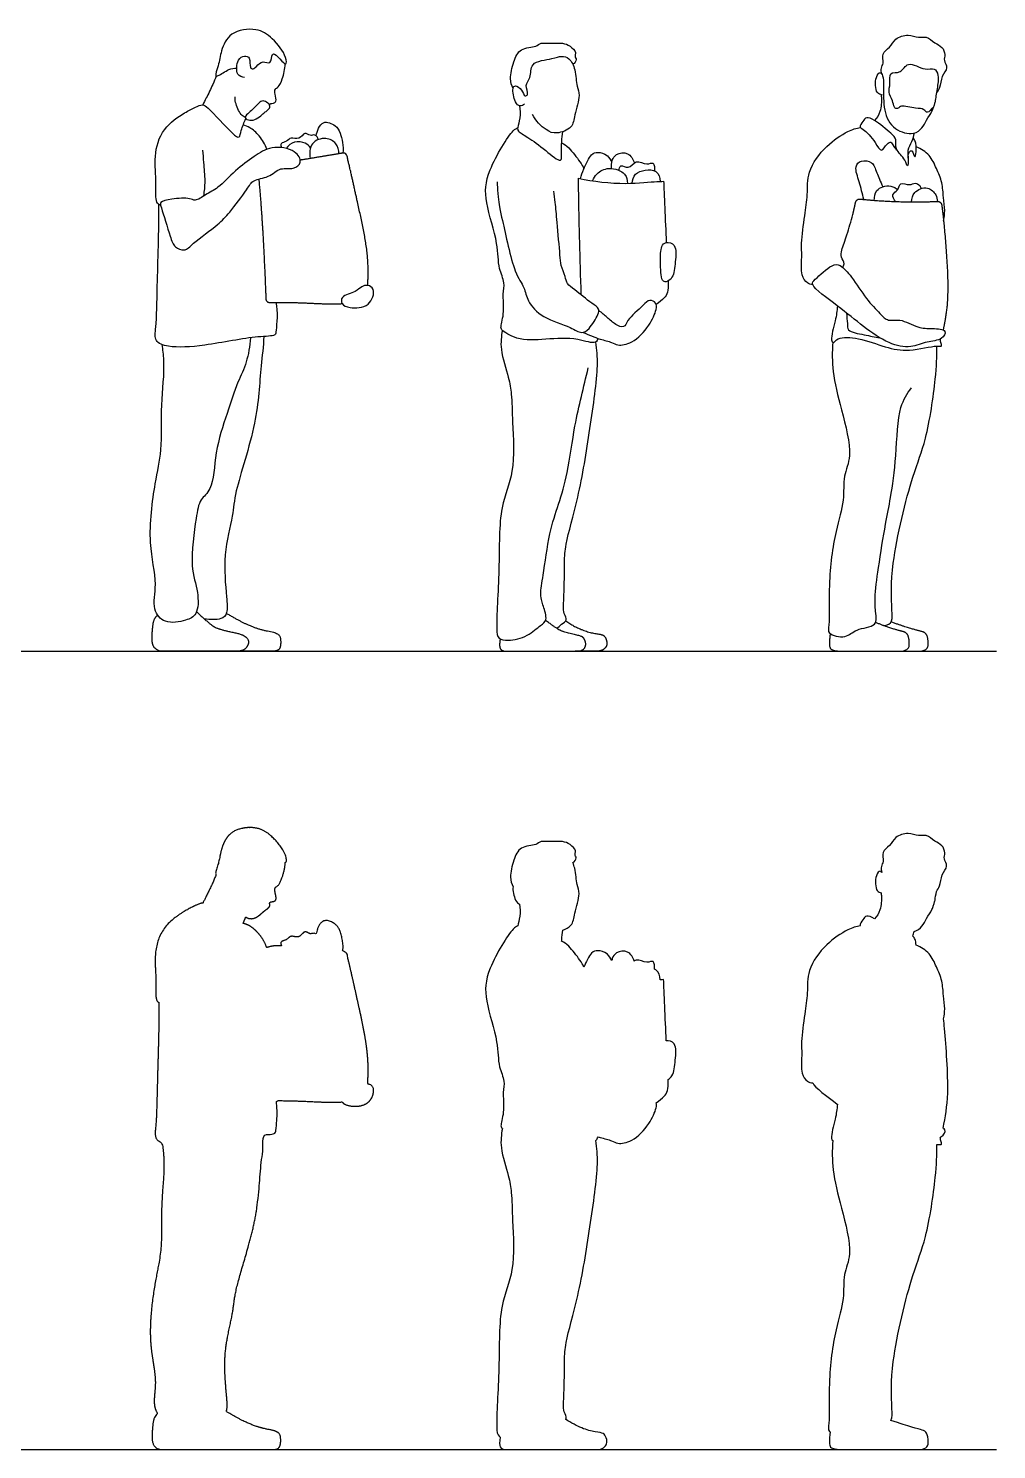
# Model space of a CAD drawing. Header units: millimetres. Extents: x 71.6 to 121.6, y 1.1 to 34.5.
# Drawn here: x 117.463 to 120.234, y 10.948 to 15.017 of the extents above; entities that cross this region are included whole.
import ezdxf

# ---------------------------------------------------------------- set-up
doc = ezdxf.new("R2010")
doc.units = ezdxf.units.MM

msp = doc.modelspace()

# ---------------------------------------------------------------- linework, layer by layer
for p, q in [((114.6457, 13.2337), (120.2337, 13.2337)), ((114.6457, 10.9477), (120.2337, 10.9477))]:
    msp.add_line(p, q)
for points, degree, knots in [([(118.0816, 14.8767), (118.0746, 14.8781), (118.0555, 14.8812), (118.0593, 14.9294), (118.0797, 14.9401), (118.0999, 14.9349), (118.0943, 14.9041), (118.1065, 14.9001), (118.1158, 14.9082), (118.133, 14.9269), (118.1576, 14.9108), (118.1592, 14.9449), (118.1689, 14.9448), (118.187, 14.9245), (118.2019, 14.9095), (118.2018, 14.9403), (118.1618, 14.9914), (118.1167, 15.0203), (118.0383, 15.0099), (118.013, 14.9529), (118.0088, 14.9139), (117.9946, 14.8787), (118.0084, 14.8813), (118.0345, 14.9011), (118.0515, 14.9033), (118.0588, 14.9037)], 3, [0, 0, 0, 0, 0.254499, 0.600712, 0.8492, 1.063293, 1.343929, 1.502139, 1.690521, 1.953576, 2.19056, 2.461209, 2.591506, 2.88599, 3.09079, 3.328381, 3.772074, 4.174822, 4.631157, 5.041664, 5.405284, 5.702141, 5.847113, 6.173011, 6.403274, 6.403274, 6.403274, 6.403274]), ([(118.8498, 14.8447), (118.846, 14.8538), (118.8389, 14.8735), (118.8507, 14.9213), (118.8678, 14.9625), (118.9163, 14.9626), (118.929, 14.9777), (118.9574, 14.9728), (118.9919, 14.9767), (119.0127, 14.9682), (119.0328, 14.9489), (119.0245, 14.9367), (119.0344, 14.9277), (119.0255, 14.9172), (119.0209, 14.9143)], 3, [0, 0, 0, 0, 0.311866, 0.71255, 1.081626, 1.454984, 1.693917, 1.98984, 2.328683, 2.60537, 2.886713, 3.076356, 3.256413, 3.48988, 3.48988, 3.48988, 3.48988]), ([(119.9055, 14.8862), (119.9039, 14.8918), (119.9021, 14.9045), (119.9121, 14.9173), (119.9027, 14.9465), (119.9299, 14.9621), (119.9422, 14.9896), (119.9808, 15.0022), (120.0094, 14.9885), (120.0336, 14.9964), (120.056, 14.9738), (120.0788, 14.966), (120.0882, 14.9419), (120.0809, 14.9252), (120.0972, 14.9033), (120.0744, 14.8806), (120.0732, 14.8471), (120.0651, 14.8367), (120.0615, 14.8316)], 3, [0, 0, 0, 0, 0.23963, 0.461612, 0.751041, 1.049097, 1.359819, 1.705757, 2.021546, 2.29189, 2.600496, 2.881194, 3.152171, 3.387985, 3.654428, 3.957813, 4.284185, 4.531301, 4.531301, 4.531301, 4.531301]), ([(118.8829, 14.7998), (118.8792, 14.7971), (118.8686, 14.7924), (118.8544, 14.8056), (118.8459, 14.8453), (118.8571, 14.856), (118.8762, 14.8421), (118.8823, 14.8206), (118.8962, 14.828), (118.881, 14.8565), (118.904, 14.8744), (118.8953, 14.9234), (118.963, 14.928), (118.9874, 14.9399), (119.0133, 14.9325), (119.0293, 14.8984), (119.0309, 14.8503), (119.0437, 14.8262), (119.0243, 14.7691), (119.0223, 14.7316), (118.9739, 14.7131), (118.9429, 14.7245), (118.9138, 14.753), (118.9057, 14.7706)], 3, [0, 0, 0, 0, 0.21436, 0.451982, 0.811683, 0.99341, 1.256656, 1.509733, 1.667943, 1.96097, 2.249066, 2.601392, 3.034881, 3.341612, 3.611085, 3.955973, 4.351118, 4.646748, 5.081556, 5.42767, 5.805724, 6.133009, 6.571236, 6.571236, 6.571236, 6.571236]), ([(118.1529, 14.7975), (118.1536, 14.7991), (118.1557, 14.8028), (118.1645, 14.8023), (118.1742, 14.8078), (118.1683, 14.8283), (118.1673, 14.8442), (118.1798, 14.8483), (118.1907, 14.8742), (118.1973, 14.9009), (118.198, 14.9153)], 3, [0, 0, 0, 0, 0.126436, 0.282949, 0.444117, 0.6901, 0.897838, 1.073132, 1.354714, 1.715346, 1.715346, 1.715346, 1.715346]), ([(119.9069, 14.8264), (119.9016, 14.8279), (119.8869, 14.8299), (119.8852, 14.8766), (119.9011, 14.8948), (119.9095, 14.8799), (119.9114, 14.8479), (119.9082, 14.782), (119.9367, 14.7245), (119.9961, 14.7107), (120.0217, 14.7311), (120.0327, 14.7542), (120.0481, 14.7775), (120.0534, 14.7909), (120.0486, 14.7892), (120.0355, 14.7704), (120.0258, 14.7886), (120.0029, 14.7867), (119.9617, 14.7974), (119.9566, 14.7912), (119.9473, 14.7854), (119.9393, 14.7919), (119.937, 14.811), (119.9219, 14.8346), (119.9315, 14.8572), (119.9235, 14.8946), (119.9624, 14.8861), (119.978, 14.9277), (120.0281, 14.8937), (120.0571, 14.9066), (120.0692, 14.8811), (120.0637, 14.8448), (120.0584, 14.8129), (120.0568, 14.8024), (120.0518, 14.79)], 3, [0, 0, 0, 0, 0.232938, 0.606677, 0.846769, 1.033233, 1.357193, 1.825039, 2.271822, 2.689346, 2.99705, 3.287634, 3.600172, 3.785647, 3.876309, 4.120059, 4.324523, 4.604486, 4.968951, 5.119472, 5.294022, 5.454108, 5.703207, 5.996594, 6.280922, 6.584832, 6.882429, 7.204284, 7.605474, 7.900143, 8.160695, 8.51655, 8.867667, 8.959763, 8.959763, 8.959763, 8.959763]), ([(118, 14.8806), (117.9969, 14.8725), (117.991, 14.8571), (117.9717, 14.8175), (117.9651, 14.8047), (117.9617, 14.7981)], 3, [0, 0, 0, 0, 0.2790741, 0.6377499, 0.8960905, 0.8960905, 0.8960905, 0.8960905]), ([(118.0834, 14.7619), (118.079, 14.7643), (118.0692, 14.7682), (118.054, 14.8058), (118.0544, 14.8157), (118.0543, 14.821)], 3, [0, 0, 0, 0, 0.2125085, 0.5498111, 0.7673764, 0.7673764, 0.7673764, 0.7673764]), ([(119.9032, 14.8274), (119.9037, 14.824), (119.9051, 14.8171), (119.903, 14.7767), (119.8911, 14.7611), (119.8845, 14.7535)], 3, [0, 0, 0, 0, 0.1847963, 0.5372447, 0.8523058, 0.8523058, 0.8523058, 0.8523058]), ([(117.8409, 14.5104), (117.8369, 14.513), (117.8246, 14.5185), (117.8306, 14.577), (117.8204, 14.6508), (117.8436, 14.7314), (117.908, 14.7755), (117.9386, 14.7904), (117.9622, 14.8013), (117.9794, 14.7886), (118.0424, 14.7189), (118.0679, 14.6995), (118.0711, 14.7281), (118.0805, 14.7477), (118.085, 14.7588)], 3, [0, 0, 0, 0, 0.207126, 0.603333, 1.090027, 1.58208, 2.055558, 2.379691, 2.63403, 2.875836, 3.41991, 3.678611, 3.924026, 4.252732, 4.252732, 4.252732, 4.252732]), ([(118.1053, 14.7859), (118.1158, 14.7957), (118.1288, 14.8132), (118.1444, 14.8069), (118.1572, 14.7952), (118.1498, 14.7835), (118.1403, 14.7783), (118.1315, 14.77), (118.1154, 14.7563), (118.0982, 14.7519), (118.0741, 14.7615), (118.0952, 14.7763), (118.1053, 14.7859)], 3, [0, 0, 0, 0, 0.322312, 0.52335, 0.735431, 0.917461, 1.09692, 1.287604, 1.536762, 1.772996, 1.987613, 2.300797, 2.300797, 2.300797, 2.300797]), ([(118.8684, 14.7956), (118.8701, 14.784), (118.8714, 14.7616), (118.8622, 14.7339), (118.8635, 14.7212), (118.8962, 14.7042), (118.9387, 14.6712), (118.9894, 14.6291), (118.9877, 14.6577), (118.9887, 14.693), (118.9909, 14.7118), (118.9922, 14.7214)], 3, [0, 0, 0, 0, 0.33996, 0.643989, 0.827365, 1.152898, 1.61219, 2.019041, 2.244621, 2.59759, 2.906685, 2.906685, 2.906685, 2.906685]), ([(118.145, 14.671), (118.1401, 14.6847), (118.1258, 14.7098), (118.0976, 14.734), (118.0839, 14.7386), (118.0773, 14.7404)], 3, [0, 0, 0, 0, 0.363052, 0.6913784, 0.9397469, 0.9397469, 0.9397469, 0.9397469]), ([(118.2865, 14.7092), (118.2885, 14.7235), (118.3019, 14.7587), (118.3438, 14.7393), (118.3568, 14.7178), (118.3654, 14.6789), (118.3627, 14.6601)], 3, [0, 0, 0, 0, 0.376192, 0.711171, 1.003884, 1.436992, 1.436992, 1.436992, 1.436992]), ([(119.093, 14.1295), (119.0913, 14.1255), (119.0881, 14.1103), (119.0292, 14.1329), (118.9443, 14.1272), (118.8639, 14.1214), (118.8165, 14.1522), (118.814, 14.1638), (118.8267, 14.2079), (118.8187, 14.2558), (118.8285, 14.2894), (118.8056, 14.3319), (118.8091, 14.4037), (118.7667, 14.5206), (118.7725, 14.6076), (118.8466, 14.727), (118.8593, 14.7306), (118.8641, 14.7337)], 3, [0, 0, 0, 0, 0.208657, 0.622186, 1.171331, 1.694857, 2.095675, 2.274322, 2.652948, 3.060531, 3.387641, 3.765286, 4.253045, 4.882249, 5.441929, 6.095789, 6.332916, 6.332916, 6.332916, 6.332916]), ([(119.7077, 14.2835), (119.7023, 14.2841), (119.6903, 14.287), (119.6725, 14.3116), (119.6775, 14.3636), (119.6737, 14.4018), (119.6845, 14.482), (119.6941, 14.5405), (119.69, 14.6088), (119.7437, 14.682), (119.8019, 14.7211), (119.8327, 14.7318), (119.8439, 14.7336)], 3, [0, 0, 0, 0, 0.232042, 0.530882, 0.935158, 1.300864, 1.808684, 2.25773, 2.717865, 3.256659, 3.740758, 4.046107, 4.046107, 4.046107, 4.046107]), ([(119.9978, 14.7175), (119.9957, 14.7091), (119.9919, 14.6923), (119.9762, 14.6676), (119.9826, 14.6451), (119.9786, 14.6149), (119.9733, 14.6447), (119.9408, 14.6693), (119.9492, 14.7001), (119.9306, 14.7178), (119.887, 14.7543), (119.8616, 14.7653), (119.8512, 14.751), (119.8392, 14.734), (119.8545, 14.7285), (119.8869, 14.6941), (119.9036, 14.6575), (119.9185, 14.6873), (119.9329, 14.6946), (119.9364, 14.6823), (119.946, 14.6703), (119.949, 14.6688)], 3, [0, 0, 0, 0, 0.292607, 0.590702, 0.880253, 1.125629, 1.363245, 1.728992, 2.020093, 2.29885, 2.738674, 3.016692, 3.24299, 3.478251, 3.669681, 4.079086, 4.385271, 4.662947, 4.864319, 5.062735, 5.186345, 5.186345, 5.186345, 5.186345]), ([(118.2924, 14.6986), (118.2909, 14.7038), (118.2841, 14.716), (118.2687, 14.707), (118.253, 14.7236), (118.2387, 14.6951), (118.2133, 14.7083), (118.2031, 14.6917), (118.1824, 14.6898), (118.186, 14.6791), (118.1875, 14.6757)], 3, [0, 0, 0, 0, 0.219334, 0.423565, 0.640613, 0.90096, 1.15667, 1.380271, 1.602536, 1.786269, 1.786269, 1.786269, 1.786269]), ([(118.27, 14.675), (118.2661, 14.6804), (118.2565, 14.6908), (118.2224, 14.696), (118.2066, 14.6813), (118.2008, 14.6733)], 3, [0, 0, 0, 0, 0.2450321, 0.5499822, 0.8486244, 0.8486244, 0.8486244, 0.8486244]), ([(118.3515, 14.6582), (118.3513, 14.6683), (118.3456, 14.6899), (118.3142, 14.7072), (118.2679, 14.6926), (118.2667, 14.6586), (118.2694, 14.6446)], 3, [0, 0, 0, 0, 0.301188, 0.612767, 0.961571, 1.320314, 1.320314, 1.320314, 1.320314]), ([(119.9808, 14.6451), (119.9794, 14.6513), (119.9827, 14.6637), (119.9929, 14.6705), (119.9998, 14.6406), (120.0046, 14.6664), (120.0028, 14.6952), (119.9967, 14.7011), (119.9943, 14.7039)], 3, [0, 0, 0, 0, 0.248304, 0.39935, 0.644184, 0.860065, 1.180322, 1.371481, 1.371481, 1.371481, 1.371481]), ([(117.9397, 14.5254), (117.9482, 14.5257), (117.9706, 14.5428), (118.0073, 14.5595), (118.0543, 14.6115), (118.108, 14.6501), (118.1566, 14.6826), (118.2262, 14.6715), (118.2485, 14.6335), (118.2208, 14.6112), (118.1831, 14.6215), (118.1515, 14.5885), (118.1044, 14.5857), (118.0887, 14.5539), (118.0372, 14.4885), (118.0076, 14.4552), (117.9349, 14.405), (117.9117, 14.3767), (117.8787, 14.3906), (117.8684, 14.4215), (117.8445, 14.501), (117.8366, 14.521), (117.8742, 14.5294), (117.9226, 14.5328), (117.9347, 14.5252), (117.9397, 14.5254)], 3, [0, 0, 0, 0, 0.339895, 0.701731, 1.154384, 1.604704, 2.019191, 2.460358, 2.77855, 3.059471, 3.385646, 3.742915, 4.097913, 4.414986, 4.906101, 5.295285, 5.805049, 6.121354, 6.403557, 6.724721, 7.227853, 7.442628, 7.758453, 8.139912, 8.343676, 8.343676, 8.343676, 8.343676]), ([(117.9648, 14.5375), (117.9669, 14.5515), (117.97, 14.5791), (117.9647, 14.6331), (117.9631, 14.6565), (117.962, 14.6683)], 3, [0, 0, 0, 0, 0.357403, 0.756883, 1.084113, 1.084113, 1.084113, 1.084113]), ([(118.9889, 14.6899), (118.9961, 14.6854), (119.01, 14.677), (119.0419, 14.6353), (119.0491, 14.6222), (119.0528, 14.6154)], 3, [0, 0, 0, 0, 0.2887322, 0.6968332, 0.975092, 0.975092, 0.975092, 0.975092]), ([(119.0426, 14.5868), (119.0453, 14.5963), (119.0516, 14.6134), (119.0716, 14.6588), (119.0923, 14.6636), (119.1158, 14.6595), (119.1291, 14.6408), (119.1325, 14.6339)], 3, [0, 0, 0, 0, 0.312834, 0.703791, 0.957778, 1.239248, 1.388041, 1.388041, 1.388041, 1.388041]), ([(119.1318, 14.6159), (119.1305, 14.6236), (119.1326, 14.64), (119.1438, 14.6589), (119.181, 14.6649), (119.1935, 14.6424), (119.1967, 14.6319)], 3, [0, 0, 0, 0, 0.279402, 0.539343, 0.85997, 1.189156, 1.189156, 1.189156, 1.189156]), ([(120.082, 14.4675), (120.0839, 14.4768), (120.087, 14.4962), (120.0806, 14.5334), (120.0798, 14.576), (120.0614, 14.616), (120.0441, 14.6558), (120.0173, 14.6725), (120.0034, 14.678)], 3, [0, 0, 0, 0, 0.305719, 0.65564, 1.029276, 1.407645, 1.781183, 2.164199, 2.164199, 2.164199, 2.164199]), ([(119.0775, 14.5807), (119.0804, 14.5881), (119.0888, 14.6029), (119.1238, 14.6232), (119.1749, 14.6041), (119.1766, 14.5825), (119.1771, 14.5734)], 3, [0, 0, 0, 0, 0.280631, 0.633045, 1.028578, 1.328391, 1.328391, 1.328391, 1.328391]), ([(119.1534, 14.6103), (119.1539, 14.615), (119.1562, 14.6308), (119.1825, 14.6106), (119.2002, 14.6449), (119.2321, 14.6231), (119.2538, 14.6382), (119.2558, 14.6168), (119.2547, 14.6097)], 3, [0, 0, 0, 0, 0.217012, 0.481725, 0.781825, 1.103807, 1.344814, 1.611142, 1.611142, 1.611142, 1.611142]), ([(119.1909, 14.5738), (119.1915, 14.5829), (119.1972, 14.6033), (119.2273, 14.6128), (119.2629, 14.6135), (119.2704, 14.5893), (119.2713, 14.5791)], 3, [0, 0, 0, 0, 0.300966, 0.614625, 0.936021, 1.255147, 1.255147, 1.255147, 1.255147]), ([(119.8539, 14.5273), (119.8492, 14.544), (119.8431, 14.5759), (119.8249, 14.6201), (119.8453, 14.6417), (119.8812, 14.6355), (119.8878, 14.6089), (119.9016, 14.5785), (119.908, 14.5637)], 3, [0, 0, 0, 0, 0.412592, 0.791288, 1.064829, 1.374418, 1.698967, 1.978771, 1.978771, 1.978771, 1.978771]), ([(118.8041, 14.5777), (118.808, 14.5089), (118.8208, 14.4704), (118.8491, 14.3199), (118.8831, 14.2778), (118.8901, 14.234), (118.9346, 14.1851), (119.0125, 14.165), (119.0455, 14.141), (119.0697, 14.1561), (119.0938, 14.1962), (119.098, 14.2155), (119.0729, 14.2302), (119.0279, 14.2687), (119.0038, 14.2843), (118.9997, 14.3076), (118.9852, 14.3396), (118.9848, 14.3695), (118.9754, 14.4619), (118.9715, 14.5169), (118.9679, 14.5403), (118.9662, 14.5511)], 3, [0, 0, 0, 0, 0.465132, 1.166426, 1.5875, 1.949921, 2.406375, 2.925902, 3.269799, 3.550418, 3.945371, 4.17546, 4.467238, 4.91804, 5.218966, 5.488101, 5.818779, 6.138948, 6.691618, 7.127692, 7.457401, 7.457401, 7.457401, 7.457401]), ([(119.036, 14.5882), (119.037, 14.5273), (119.0389, 14.4272), (119.0424, 14.3062), (119.0441, 14.2546)], 3, [0, 0, 0, 0, 0.776591, 1.354358, 1.354358, 1.354358, 1.354358]), ([(119.036, 14.5882), (119.0809, 14.5788), (119.1655, 14.5688), (119.2599, 14.5792), (119.2742, 14.5791), (119.2806, 14.5793)], 3, [0, 0, 0, 0, 0.673979, 1.215679, 1.467706, 1.467706, 1.467706, 1.467706]), ([(119.8838, 14.5247), (119.8845, 14.5345), (119.8854, 14.5577), (119.9265, 14.572), (119.9469, 14.559), (119.9502, 14.5551)], 3, [0, 0, 0, 0, 0.3096489, 0.7016685, 0.9253585, 0.9253585, 0.9253585, 0.9253585]), ([(119.9448, 14.5213), (119.9403, 14.5265), (119.9311, 14.5431), (119.9536, 14.5522), (119.9554, 14.5796), (119.9855, 14.5651), (119.9995, 14.5775), (120.0152, 14.5679), (120.0165, 14.5612), (120.0169, 14.558)], 3, [0, 0, 0, 0, 0.261147, 0.513165, 0.766486, 1.05158, 1.285203, 1.505912, 1.683179, 1.683179, 1.683179, 1.683179]), ([(119.9905, 14.5204), (119.991, 14.5298), (119.9946, 14.5504), (120.0373, 14.5682), (120.0617, 14.541), (120.0641, 14.5281), (120.0645, 14.5217)], 3, [0, 0, 0, 0, 0.30421, 0.65796, 0.97705, 1.227443, 1.227443, 1.227443, 1.227443]), ([(118.171, 14.2323), (118.1776, 14.2067), (118.1713, 14.1547), (118.1709, 14.1349), (118.1106, 14.1369), (117.968, 14.1066), (117.8692, 14.1016), (117.8216, 14.1194), (117.8296, 14.1669), (117.8312, 14.2911), (117.8367, 14.4371), (117.8363, 14.5133)], 3, [0, 0, 0, 0, 0.48852, 0.692981, 1.075239, 1.755988, 2.328431, 2.672528, 3.007403, 3.576455, 4.405618, 4.405618, 4.405618, 4.405618]), ([(119.7933, 14.3327), (119.7953, 14.3358), (119.8004, 14.3433), (119.7872, 14.3629), (119.7902, 14.3835), (119.8066, 14.4281), (119.8171, 14.4647), (119.8225, 14.4839)], 3, [0, 0, 0, 0, 0.190094, 0.450536, 0.705935, 1.096488, 1.540018, 1.540018, 1.540018, 1.540018]), ([(119.2882, 14.4038), (119.2822, 14.4026), (119.2718, 14.3917), (119.2717, 14.3497), (119.2726, 14.2944), (119.2891, 14.2895), (119.3101, 14.3038), (119.3138, 14.348), (119.3193, 14.3987), (119.2954, 14.4052), (119.2882, 14.4038)], 3, [0, 0, 0, 0, 0.237627, 0.618469, 1.034992, 1.227829, 1.488988, 1.876736, 2.268984, 2.549924, 2.549924, 2.549924, 2.549924]), ([(119.7077, 14.2835), (119.7129, 14.2701), (119.7857, 14.219), (119.8497, 14.1642), (119.9223, 14.1136), (119.9881, 14.0995), (120.0327, 14.122), (120.0767, 14.1226), (120.0954, 14.1555), (120.0465, 14.1584), (120.0089, 14.1576), (119.9588, 14.188), (119.923, 14.1764), (119.8985, 14.2021), (119.8588, 14.2431), (119.8219, 14.3037), (119.7879, 14.3413), (119.7609, 14.3423), (119.7155, 14.2995), (119.7055, 14.2892), (119.7077, 14.2835)], 3, [0, 0, 0, 0, 0.551143, 1.112661, 1.644264, 2.099153, 2.498173, 2.87277, 3.140478, 3.48512, 3.858057, 4.282176, 4.609587, 4.926708, 5.363228, 5.85721, 6.248927, 6.523065, 6.972177, 7.207193, 7.207193, 7.207193, 7.207193]), ([(119.2934, 14.2935), (119.2943, 14.2636), (119.2908, 14.2502), (119.2684, 14.2336), (119.2599, 14.2261)], 3, [0.9177521, 0.9177521, 0.9177521, 0.9177521, 1.4647012, 1.7588381, 1.7588381, 1.7588381, 1.7588381]), ([(118.4337, 14.2807), (118.4402, 14.2797), (118.4575, 14.2714), (118.441, 14.2168), (118.3836, 14.2148), (118.3583, 14.2257), (118.3564, 14.2526), (118.4008, 14.2604), (118.4154, 14.2791), (118.4277, 14.2816), (118.4337, 14.2807)], 3, [0, 0, 0, 0, 0.243605, 0.607027, 1.00408, 1.277952, 1.509188, 1.856682, 2.122457, 2.347134, 2.347134, 2.347134, 2.347134]), ([(119.0503, 14.1467), (119.0662, 14.1396), (119.0971, 14.1268), (119.132, 14.1193), (119.1498, 14.107), (119.1945, 14.1155), (119.2403, 14.1641), (119.2608, 14.2096), (119.2614, 14.2318), (119.2389, 14.2425), (119.2216, 14.2219), (119.1761, 14.1845), (119.1693, 14.1577), (119.1413, 14.1688), (119.1198, 14.1897), (119.1036, 14.2025), (119.0957, 14.2092)], 3, [0, 0, 0, 0, 0.415013, 0.752485, 1.006824, 1.371682, 1.84578, 2.251041, 2.498418, 2.741757, 3.027664, 3.474347, 3.741721, 4.0166, 4.339468, 4.659372, 4.659372, 4.659372, 4.659372]), ([(119.7786, 14.2223), (119.7766, 14.208), (119.7745, 14.1822), (119.7569, 14.1274), (119.7668, 14.1138), (119.781, 14.1355), (119.8425, 14.1308), (119.9152, 14.1036), (119.9815, 14.0894), (120.0584, 14.1108), (120.0796, 14.1049), (120.0729, 14.1185), (120.0729, 14.1244), (120.0726, 14.1277)], 3, [0, 0, 0, 0, 0.377163, 0.803338, 0.97305, 1.213337, 1.648036, 2.16009, 2.641661, 3.150037, 3.359337, 3.540235, 3.721285, 3.721285, 3.721285, 3.721285]), ([(119.8045, 14.2021), (119.8044, 14.192), (119.808, 14.1725), (119.8044, 14.1488), (119.8584, 14.1398), (119.8847, 14.1331), (119.8999, 14.1311)], 3, [0, 0, 0, 0, 0.315742, 0.559722, 0.951544, 1.339449, 1.339449, 1.339449, 1.339449]), ([(118.0982, 14.1312), (118.0965, 14.1071), (118.0876, 14.0558), (118.0604, 14.0042), (118.0304, 13.9105), (117.9955, 13.8091), (117.9929, 13.6968), (117.9515, 13.669), (117.9419, 13.6115), (117.9226, 13.4767), (117.9501, 13.4082), (117.9491, 13.3368), (117.9128, 13.3209), (117.8522, 13.3095), (117.8147, 13.3553), (117.8343, 13.4302), (117.8023, 13.5442), (117.8231, 13.7117), (117.8473, 13.8109), (117.8402, 13.9399), (117.8547, 14.0429), (117.8477, 14.0975), (117.8456, 14.1116)], 3, [0.12281, 0.12281, 0.12281, 0.12281, 0.537761, 0.986619, 1.537894, 2.161137, 2.738015, 3.100104, 3.520307, 4.174416, 4.674442, 5.114295, 5.447738, 5.873337, 6.260061, 6.733952, 7.353421, 8.077331, 8.61518, 9.249074, 9.891412, 10.129236, 10.129236, 10.129236, 10.129236]), ([(118.1363, 14.1349), (118.1356, 14.1069), (118.1243, 14.027), (118.1209, 13.8906), (118.0524, 13.6939), (118.0495, 13.6221), (118.0186, 13.5111), (118.0291, 13.3973), (118.0339, 13.3429), (118.0147, 13.3219), (117.9825, 13.3239), (117.9667, 13.3258)], 3, [0.2947, 0.2947, 0.2947, 0.2947, 0.685026, 1.409837, 2.209493, 2.69098, 3.290216, 3.898806, 4.251856, 4.530627, 4.92026, 4.92026, 4.92026, 4.92026]), ([(118.8192, 14.1529), (118.8162, 14.1347), (118.8109, 14.0982), (118.8382, 14.0174), (118.8461, 13.9686), (118.848, 13.8864), (118.8567, 13.7449), (118.8077, 13.6446), (118.8126, 13.4738), (118.8002, 13.3042), (118.8059, 13.2685), (118.8384, 13.2624), (118.8924, 13.2747), (118.9266, 13.3079), (118.9506, 13.3216), (118.936, 13.3626), (118.9324, 13.3776), (118.9266, 13.4003), (118.9379, 13.455), (118.9518, 13.5717), (118.9809, 13.6551), (119.0079, 13.7449), (119.0246, 13.8785), (119.0457, 13.961), (119.0584, 14.0176), (119.0649, 14.0449)], 3, [0, 0, 0, 0, 0.427016, 0.948103, 1.352316, 1.86902, 2.547046, 3.1462, 3.910815, 4.659237, 4.961066, 5.259328, 5.68799, 6.085595, 6.360219, 6.714684, 6.948746, 7.206598, 7.630966, 8.258277, 8.800937, 9.357928, 10.023129, 10.559736, 11.086968, 11.086968, 11.086968, 11.086968]), ([(118.975, 13.2991), (118.9796, 13.3028), (118.9873, 13.3108), (119.0079, 13.3228), (118.9913, 13.3434), (118.9972, 13.396), (118.9965, 13.4892), (118.999, 13.5416), (119.0405, 13.6828), (119.0695, 13.8645), (119.0961, 14.0491), (119.0897, 14.0966), (119.0872, 14.1191)], 3, [0, 0, 0, 0, 0.243533, 0.491599, 0.741046, 1.1594, 1.712157, 2.132507, 2.808556, 3.621529, 4.394409, 4.868526, 4.868526, 4.868526, 4.868526]), ([(119.7647, 14.1182), (119.7629, 14.0904), (119.7624, 14.0321), (119.7892, 13.9274), (119.824, 13.7948), (119.7933, 13.7365), (119.7994, 13.6627), (119.7701, 13.575), (119.7506, 13.4294), (119.7573, 13.3131), (119.7476, 13.2819), (119.805, 13.2683), (119.8291, 13.2999), (119.8935, 13.3025), (119.8875, 13.3451), (119.884, 13.3889), (119.8958, 13.4737), (119.9156, 13.6011), (119.9313, 13.6725), (119.9479, 13.7926), (119.9507, 13.9335), (119.9779, 13.9704), (119.9899, 13.9878)], 3, [0, 0, 0, 0, 0.523507, 1.130507, 1.789937, 2.238977, 2.712102, 3.261151, 3.972424, 4.586178, 4.86205, 5.244128, 5.6039, 6.018789, 6.341695, 6.722299, 7.254367, 7.890341, 8.411661, 9.045377, 9.719357, 10.174878, 10.174878, 10.174878, 10.174878]), ([(119.9087, 13.3075), (119.9377, 13.3079), (119.9326, 13.3621), (119.9298, 13.4894), (119.9913, 13.7379), (120.0337, 13.8349), (120.0614, 14.0153), (120.0628, 14.0759), (120.063, 14.1074)], 3, [0.025482, 0.025482, 0.025482, 0.025482, 0.417315, 1.069297, 1.980314, 2.599188, 3.350169, 3.906454, 3.906454, 3.906454, 3.906454]), ([(119.9551, 13.2337), (119.9873, 13.2337), (120.0383, 13.2337), (120.0379, 13.2731), (120.0293, 13.2875), (120.0127, 13.2916), (119.9708, 13.3039), (119.9313, 13.3173)], 2, [0.5263903, 0.5263903, 0.5263903, 0.6500274, 0.8125343, 0.9750411, 1.137548, 1.3000548, 1.4502185, 1.4502185, 1.4502185]), ([(119.9551, 10.9477), (119.9358, 10.9477), (119.9107, 10.9477), (119.8487, 10.9477), (119.8219, 10.9477), (119.7767, 10.9477), (119.7632, 10.95), (119.7546, 10.9595), (119.7542, 10.9739), (119.7579, 10.9981), (119.7571, 10.9986), (119.7503, 11.0045), (119.7573, 11.0271), (119.7506, 11.1434), (119.7701, 11.289), (119.7994, 11.3767), (119.7933, 11.4505), (119.824, 11.5088), (119.7892, 11.6414), (119.7624, 11.7461), (119.7629, 11.8044), (119.7647, 11.8322), (119.7631, 11.8331), (119.7576, 11.8437), (119.7745, 11.8962), (119.7766, 11.922), (119.7786, 11.9363), (119.7783, 11.9365), (119.7493, 11.9586), (119.7129, 11.9841), (119.7077, 11.9975), (119.7023, 11.9981), (119.6903, 12.001), (119.6725, 12.0256), (119.6775, 12.0776), (119.6737, 12.1158), (119.6845, 12.196), (119.6941, 12.2545), (119.69, 12.3228), (119.7437, 12.396), (119.8019, 12.4351), (119.8327, 12.4458), (119.8439, 12.4476), (119.8435, 12.4481), (119.8419, 12.4518), (119.8512, 12.465), (119.8616, 12.4793), (119.8752, 12.4734), (119.8845, 12.4675), (119.8911, 12.4751), (119.903, 12.4907), (119.9051, 12.5311), (119.9037, 12.538), (119.9032, 12.5414), (119.8991, 12.5425), (119.8868, 12.5469), (119.8852, 12.5906), (119.8998, 12.6072), (119.9043, 12.6025), (119.9055, 12.6002), (119.9039, 12.6058), (119.9021, 12.6185), (119.9121, 12.6313), (119.9027, 12.6605), (119.9299, 12.6761), (119.9422, 12.7036), (119.9808, 12.7162), (120.0094, 12.7025), (120.0336, 12.7104), (120.056, 12.6878), (120.0788, 12.68), (120.0882, 12.6559), (120.0809, 12.6392), (120.0972, 12.6173), (120.0744, 12.5946), (120.0732, 12.5611), (120.0651, 12.5507), (120.0615, 12.5456), (120.06, 12.5364), (120.058, 12.5243), (120.0568, 12.5164), (120.0518, 12.504), (120.0518, 12.504), (120.0527, 12.5032), (120.0481, 12.4915), (120.0327, 12.4682), (120.0219, 12.4456), (120.0077, 12.4339), (119.9978, 12.4315), (119.9967, 12.4269), (119.9956, 12.4224), (119.9943, 12.4179), (119.9967, 12.4151), (120.0012, 12.4107), (120.0031, 12.3986), (120.0034, 12.392), (120.0173, 12.3865), (120.0441, 12.3698), (120.0614, 12.33), (120.0798, 12.29), (120.0806, 12.2474), (120.087, 12.2102), (120.0839, 12.1908), (120.082, 12.1815), (120.0829, 12.1729), (120.0882, 12.1187), (120.0998, 11.9649), (120.0873, 11.901), (120.0809, 11.8675), (120.0832, 11.8664), (120.0905, 11.8609), (120.0831, 11.8478), (120.0738, 11.8424), (120.0726, 11.8417), (120.0729, 11.8384), (120.0729, 11.8325), (120.0796, 11.8189), (120.0704, 11.8215), (120.063, 11.8214), (120.0628, 11.7899), (120.0614, 11.7293), (120.0337, 11.5489), (119.9913, 11.4519), (119.9298, 11.2034), (119.9323, 11.0869), (119.9362, 11.0394), (119.9313, 11.0313), (119.9577, 11.0224), (119.9775, 11.0159), (120.0055, 11.0077), (120.0155, 11.0049), (120.0265, 11.0022), (120.0307, 10.9991), (120.0365, 10.9895), (120.038, 10.9805), (120.0382, 10.9543), (120.0286, 10.9477), (119.9946, 10.9477), (119.9766, 10.9477), (119.9551, 10.9477)], 3, [-0.650027, -0.650027, -0.650027, -0.650027, -0.487521, -0.487521, -0.325014, -0.325014, -0.162507, -0.162507, 0, 0, 0, 0.030618, 0.30649, 0.920245, 1.631518, 2.180567, 2.653692, 3.102732, 3.762161, 4.369161, 4.892669, 4.892669, 4.892669, 5.021225, 5.447399, 5.824562, 5.824562, 5.824562, 5.829675, 6.380818, 6.380818, 6.380818, 6.612859, 6.9117, 7.315976, 7.681681, 8.189501, 8.638548, 9.098683, 9.637476, 10.121576, 10.426925, 10.426925, 10.426925, 10.471967, 10.707228, 10.933526, 11.211544, 11.211544, 11.211544, 11.526605, 11.879054, 12.06385, 12.06385, 12.06385, 12.242494, 12.616234, 12.856325, 12.975497, 12.975497, 12.975497, 13.215128, 13.437109, 13.726538, 14.024594, 14.335316, 14.681255, 14.997043, 15.267387, 15.575993, 15.856692, 16.127668, 16.363482, 16.629925, 16.933311, 17.259682, 17.506799, 17.506799, 17.506799, 17.749434, 17.84153, 17.84153, 17.84153, 17.856829, 18.042304, 18.354843, 18.645427, 18.931696, 18.931696, 18.931696, 19.09071, 19.09071, 19.09071, 19.281869, 19.46832, 19.46832, 19.46832, 19.851336, 20.224874, 20.603243, 20.976879, 21.3268, 21.632519, 21.632519, 21.632519, 21.793842, 22.57154, 23.150779, 23.150779, 23.150779, 23.236437, 23.504145, 23.543468, 23.543468, 23.543468, 23.724518, 23.905416, 24.114716, 24.114716, 24.114716, 24.671, 25.421982, 26.040856, 26.951873, 27.603855, 27.830081, 27.830081, 27.830081, 27.980245, 27.980245, 28.142752, 28.142752, 28.305259, 28.305259, 28.467766, 28.467766, 28.630273, 28.630273, 28.75391, 28.75391, 28.75391, 28.75391]), ([(119.0278, 10.9477), (119.014, 10.9477), (118.993, 10.9477), (118.9367, 10.9477), (118.9096, 10.9477), (118.8579, 10.9477), (118.8403, 10.9477), (118.8219, 10.9477), (118.816, 10.9502), (118.8108, 10.9601), (118.8107, 10.9695), (118.8132, 10.9833), (118.8121, 10.984), (118.8049, 10.989), (118.8002, 11.0182), (118.8126, 11.1878), (118.8077, 11.3586), (118.8567, 11.4589), (118.848, 11.6004), (118.8461, 11.6826), (118.8382, 11.7314), (118.8109, 11.8122), (118.8162, 11.8487), (118.8192, 11.8669), (118.8188, 11.8673), (118.8155, 11.8708), (118.814, 11.8778), (118.8267, 11.9219), (118.8187, 11.9698), (118.8285, 12.0034), (118.8056, 12.0459), (118.8091, 12.1177), (118.7667, 12.2346), (118.7725, 12.3216), (118.846, 12.44), (118.8589, 12.4445), (118.8633, 12.4472), (118.8642, 12.454), (118.8714, 12.4756), (118.8701, 12.498), (118.8684, 12.5096), (118.8641, 12.5106), (118.8543, 12.5206), (118.8481, 12.5492), (118.8498, 12.5587), (118.846, 12.5678), (118.8389, 12.5875), (118.8507, 12.6353), (118.8678, 12.6765), (118.9163, 12.6766), (118.929, 12.6917), (118.9574, 12.6868), (118.9919, 12.6907), (119.0127, 12.6822), (119.0328, 12.6629), (119.0245, 12.6507), (119.0344, 12.6417), (119.0255, 12.6312), (119.0209, 12.6283), (119.0231, 12.6234), (119.0296, 12.6032), (119.0309, 12.5643), (119.0437, 12.5402), (119.0243, 12.4831), (119.0226, 12.4503), (119.0012, 12.4384), (118.9922, 12.4354), (118.9909, 12.4258), (118.9897, 12.4163), (118.989, 12.4048), (118.9889, 12.4039), (118.9961, 12.3994), (119.01, 12.391), (119.0419, 12.3493), (119.0491, 12.3362), (119.0528, 12.3294), (119.0584, 12.3428), (119.0718, 12.3728), (119.0923, 12.3776), (119.1158, 12.3735), (119.1291, 12.3548), (119.1325, 12.3479), (119.1329, 12.3498), (119.1353, 12.3587), (119.1438, 12.3729), (119.181, 12.3789), (119.1935, 12.3564), (119.1967, 12.3459), (119.1985, 12.3472), (119.2087, 12.353), (119.2321, 12.3371), (119.2538, 12.3522), (119.2558, 12.3308), (119.2547, 12.3237), (119.2561, 12.323), (119.266, 12.3173), (119.2704, 12.3033), (119.2713, 12.2931), (119.2744, 12.2931), (119.2773, 12.2932), (119.2806, 12.2933), (119.2825, 12.2608), (119.2855, 12.1822), (119.2882, 12.1178), (119.2954, 12.1192), (119.3193, 12.1127), (119.3138, 12.062), (119.3104, 12.021), (119.2975, 12.0096), (119.2934, 12.0075), (119.2943, 11.9776), (119.2908, 11.9642), (119.2684, 11.9476), (119.2599, 11.9401), (119.261, 11.9361), (119.2595, 11.9208), (119.2403, 11.8781), (119.1945, 11.8295), (119.1498, 11.821), (119.132, 11.8333), (119.1098, 11.8381), (119.095, 11.8429), (119.093, 11.8435), (119.0915, 11.8399), (119.0905, 11.8355), (119.0872, 11.8331), (119.0897, 11.8106), (119.0961, 11.7631), (119.0695, 11.5785), (119.0405, 11.3968), (118.999, 11.2556), (118.9965, 11.2032), (118.9972, 11.11), (118.9913, 11.0574), (119.0044, 11.0411), (119.0013, 11.0353), (119.0004, 11.0343), (119.017, 11.0234), (119.0323, 11.0151), (119.0606, 11.0039), (119.0734, 11.0002), (119.0964, 10.997), (119.104, 10.9953), (119.1112, 10.9919), (119.1141, 10.9877), (119.1187, 10.9742), (119.1192, 10.9687), (119.1163, 10.9602), (119.1133, 10.9563), (119.1041, 10.9494), (119.0976, 10.9477), (119.0805, 10.9477), (119.0601, 10.9477), (119.0278, 10.9477)], 3, [-0.652698, -0.652698, -0.652698, -0.652698, -0.522159, -0.522159, -0.391619, -0.391619, -0.261079, -0.261079, -0.13054, -0.13054, 0, 0, 0, 0.051717, 0.353546, 1.101968, 1.866584, 2.465738, 3.143763, 3.660467, 4.06468, 4.585768, 5.012783, 5.012783, 5.012783, 5.033976, 5.212623, 5.591249, 5.998832, 6.325941, 6.703587, 7.191346, 7.82055, 8.38023, 9.03409, 9.257947, 9.257947, 9.257947, 9.561975, 9.901935, 9.901935, 9.901935, 10.118487, 10.469615, 10.469615, 10.469615, 10.781481, 11.182165, 11.551242, 11.924599, 12.163532, 12.459455, 12.798298, 13.074986, 13.356328, 13.545971, 13.726028, 13.959495, 13.959495, 13.959495, 14.107903, 14.503048, 14.798678, 15.233486, 15.5796, 15.810539, 15.810539, 15.810539, 16.119634, 16.146446, 16.146446, 16.146446, 16.435178, 16.843279, 17.121538, 17.121538, 17.121538, 17.506322, 17.760309, 18.041779, 18.190572, 18.190572, 18.190572, 18.258392, 18.518333, 18.83896, 19.168146, 19.168146, 19.168146, 19.237244, 19.559226, 19.800233, 20.066561, 20.066561, 20.066561, 20.119332, 20.438458, 20.438458, 20.438458, 20.570192, 20.570192, 20.570192, 21.080368, 21.080368, 21.080368, 21.361307, 21.753555, 22.141303, 22.325677, 22.325677, 22.325677, 22.872626, 23.166763, 23.166763, 23.166763, 23.342983, 23.748244, 24.222342, 24.5872, 24.841539, 25.179011, 25.230176, 25.230176, 25.230176, 25.417131, 25.417131, 25.417131, 25.891248, 26.664128, 27.477101, 28.153151, 28.5735, 29.126257, 29.544612, 29.794058, 29.852842, 29.852842, 29.852842, 29.956944, 29.956944, 30.061045, 30.061045, 30.165147, 30.165147, 30.269248, 30.269248, 30.37335, 30.37335, 30.477451, 30.477451, 30.581553, 30.581553, 30.685655, 30.685655, 30.685655, 30.685655])]:
    msp.add_open_spline(points, degree=degree, knots=knots)
for points, weights, knots in [([(118.4337, 14.2807), (118.4356, 14.3084), (118.4363, 14.3797), (118.4047, 14.5185), (118.3851, 14.6087), (118.3743, 14.6525), (118.3729, 14.6579), (118.3682, 14.661), (118.3627, 14.6601), (118.3276, 14.6542), (118.2883, 14.6477), (118.2462, 14.6407), (118.2408, 14.6398)], [1, 1, 1, 1, 1, 1, 0.822865447312, 0.822865447312, 1, 1, 1, 1, 1], [3.485582, 3.485582, 3.485582, 3.485582, 3.918527, 4.603885, 5.221719, 5.221719, 5.221719, 5.267544, 5.267544, 5.267544, 5.811382, 5.891636, 5.891636, 5.891636, 5.891636]), ([(118.1221, 14.5858), (118.1269, 14.5305), (118.1335, 14.447), (118.1407, 14.2886), (118.142, 14.2536), (118.1424, 14.2422), (118.1427, 14.2364), (118.1468, 14.2324), (118.1526, 14.2324), (118.1823, 14.2322), (118.24, 14.2332), (118.3269, 14.2266), (118.3609, 14.2291)], [1, 1, 1, 1, 1, 1, 0.814556359624, 0.814556359624, 1, 1, 1, 1, 1], [0.04148, 0.04148, 0.04148, 0.04148, 0.646017, 1.346996, 1.644129, 1.644129, 1.644129, 1.69107, 1.69107, 1.69107, 2.18758, 2.736969, 2.736969, 2.736969, 2.736969]), ([(119.8225, 14.4839), (119.825, 14.4957), (119.8276, 14.5075), (119.8304, 14.5193), (119.8318, 14.5254), (119.8369, 14.529), (119.8432, 14.5284), (119.8799, 14.5246), (119.9535, 14.5197), (120.0276, 14.5202), (120.0645, 14.5217), (120.071, 14.522), (120.076, 14.5178), (120.0768, 14.5113), (120.0798, 14.4886), (120.0859, 14.4343), (120.0998, 14.2509), (120.0873, 14.187), (120.0809, 14.1535)], [1, 1, 1, 1, 0.83443539792, 0.83443539792, 1, 1, 1, 1, 1, 0.824460846103, 0.824460846103, 1, 1, 1, 1, 1, 1], [0.886655, 0.886655, 0.886655, 0.886655, 1.09906, 1.09906, 1.09906, 1.155428, 1.155428, 1.155428, 1.731525, 2.306752, 2.306752, 2.306752, 2.364874, 2.364874, 2.364874, 2.818197, 3.595895, 4.175134, 4.175134, 4.175134, 4.175134]), ([(118.0634, 10.9478), (118.0617, 10.9477), (118.0599, 10.9477), (118.0432, 10.9477), (118.0196, 10.9477), (117.9546, 10.9477), (117.9249, 10.9477), (117.8712, 10.9477), (117.8537, 10.9477), (117.8373, 10.9477), (117.8304, 10.9505), (117.8192, 10.9619), (117.8165, 10.9717), (117.817, 10.9996), (117.818, 11.0127), (117.8213, 11.0372), (117.8256, 11.0458), (117.8327, 11.0507), (117.8289, 11.0561), (117.8178, 11.081), (117.8343, 11.1442), (117.8023, 11.2582), (117.8231, 11.4257), (117.8473, 11.5249), (117.8402, 11.6539), (117.8547, 11.7569), (117.8477, 11.8115), (117.8456, 11.8256), (117.838, 11.8285), (117.8225, 11.8388), (117.8296, 11.8809), (117.8312, 12.0051), (117.8367, 12.1511), (117.8363, 12.2273), (117.8339, 12.2289), (117.825, 12.2368), (117.8306, 12.291), (117.8204, 12.3648), (117.8436, 12.4454), (117.908, 12.4895), (117.9386, 12.5044), (117.9555, 12.5123), (117.9615, 12.5121), (117.9617, 12.5121), (117.9651, 12.5187), (117.9717, 12.5315), (117.991, 12.5711), (117.9969, 12.5865), (118, 12.5946), (117.9996, 12.5948), (117.9965, 12.5975), (118.0088, 12.6279), (118.013, 12.6669), (118.0383, 12.7239), (118.1167, 12.7343), (118.1618, 12.7054), (118.2018, 12.6543), (118.2019, 12.6294), (118.1985, 12.6292), (118.198, 12.6293), (118.1973, 12.6149), (118.1907, 12.5882), (118.1798, 12.5623), (118.1673, 12.5582), (118.1683, 12.5423), (118.1742, 12.5218), (118.1645, 12.5163), (118.1557, 12.5168), (118.1536, 12.5131), (118.1529, 12.5115), (118.1534, 12.5105), (118.1551, 12.5059), (118.1498, 12.4975), (118.1403, 12.4923), (118.1315, 12.484), (118.1154, 12.4703), (118.0995, 12.4662), (118.0874, 12.4703), (118.085, 12.4728), (118.0825, 12.4667), (118.0798, 12.4605), (118.0773, 12.4544), (118.0839, 12.4526), (118.0976, 12.448), (118.1258, 12.4238), (118.1401, 12.3987), (118.145, 12.385), (118.1498, 12.3867), (118.1629, 12.3904), (118.1782, 12.3907), (118.1875, 12.3897), (118.186, 12.3931), (118.1824, 12.4038), (118.2031, 12.4057), (118.2133, 12.4223), (118.2387, 12.4091), (118.253, 12.4376), (118.2687, 12.421), (118.2803, 12.4278), (118.2854, 12.4243), (118.2865, 12.4232), (118.2885, 12.4375), (118.3019, 12.4727), (118.3438, 12.4533), (118.3568, 12.4318), (118.3654, 12.3929), (118.3627, 12.3741), (118.3682, 12.375), (118.3729, 12.3719), (118.3743, 12.3665), (118.3851, 12.3227), (118.4047, 12.2325), (118.4363, 12.0937), (118.4356, 12.0224), (118.4337, 11.9947), (118.4402, 11.9937), (118.4575, 11.9854), (118.441, 11.9308), (118.3836, 11.9288), (118.3648, 11.9369), (118.3609, 11.9431), (118.3269, 11.9406), (118.2486, 11.9465), (118.194, 11.9463), (118.171, 11.9463), (118.1776, 11.9207), (118.1713, 11.8687), (118.171, 11.8507), (118.1515, 11.8498), (118.1363, 11.8489), (118.1356, 11.8209), (118.1243, 11.741), (118.1209, 11.6046), (118.0524, 11.4079), (118.0495, 11.3361), (118.0186, 11.2251), (118.0291, 11.1113), (118.0329, 11.0683), (118.0294, 11.0571), (118.0292, 11.0566), (118.0559, 11.0406), (118.0785, 11.0288), (118.1156, 11.0132), (118.1344, 11.0077), (118.1723, 11.0013), (118.1825, 10.995), (118.1854, 10.9761), (118.1851, 10.9675), (118.1812, 10.9516), (118.1741, 10.9477), (118.1499, 10.9477), (118.1349, 10.9477), (118.1008, 10.9477), (118.0829, 10.9477), (118.0634, 10.9478)], [1, 1, 1, 1, 1, 1, 1, 1, 1, 1, 1, 1, 1, 1, 1, 1, 1, 1, 1, 1, 1, 1, 1, 1, 1, 1, 1, 1, 1, 1, 1, 1, 1, 1, 1, 1, 1, 1, 1, 1, 1, 1, 1, 1, 1, 1, 1, 1, 1, 1, 1, 1, 1, 1, 1, 1, 1, 1, 1, 1, 1, 1, 1, 1, 1, 1, 1, 1, 1, 1, 1, 1, 1, 1, 1, 1, 1, 1, 1, 1, 1, 1, 1, 1, 1, 1, 1, 1, 1, 1, 1, 1, 1, 1, 1, 1, 1, 1, 1, 1, 1, 1, 1, 1, 1, 1, 1, 0.822865447312, 0.822865447312, 1, 1, 1, 1, 1, 1, 1, 1, 1, 1, 1, 1, 1, 1, 1, 1, 1, 1, 1, 1, 1, 1, 1, 1, 1, 1, 1, 1, 1, 1, 1, 1, 1, 1, 1, 1, 1, 1, 1, 1, 1, 1, 1, 1, 1, 1], [0.746105, 0.746105, 0.746105, 0.746105, 0.765208, 0.765208, 0.918259, 0.918259, 1.07131, 1.07131, 1.224362, 1.224362, 1.377413, 1.377413, 1.530464, 1.530464, 1.683515, 1.683515, 1.836567, 1.836567, 1.836567, 1.991416, 2.465308, 3.084776, 3.808687, 4.346535, 4.980429, 5.622767, 5.860591, 5.860591, 5.860591, 6.063665, 6.39854, 6.967592, 7.796755, 7.796755, 7.796755, 7.92421, 8.320416, 8.807111, 9.299164, 9.772641, 10.096774, 10.351113, 10.36295, 10.36295, 10.36295, 10.621291, 10.979966, 11.259041, 11.259041, 11.259041, 11.293675, 11.590531, 11.954152, 12.364658, 12.820994, 13.223742, 13.667435, 13.905025, 13.939671, 13.939671, 13.939671, 14.300303, 14.581884, 14.757179, 14.964917, 15.2109, 15.372067, 15.528581, 15.655017, 15.655017, 15.655017, 15.70484, 15.886871, 16.066329, 16.257014, 16.506172, 16.742405, 16.901986, 16.901986, 16.901986, 17.083023, 17.083023, 17.083023, 17.331392, 17.659718, 18.02277, 18.02277, 18.02277, 18.133311, 18.31369, 18.31369, 18.31369, 18.497423, 18.719688, 18.943289, 19.198999, 19.459345, 19.676394, 19.880625, 19.943145, 19.943145, 19.943145, 20.319337, 20.654315, 20.947029, 21.380137, 21.380137, 21.380137, 21.425961, 21.425961, 21.425961, 22.043796, 22.729154, 23.162098, 23.162098, 23.162098, 23.405703, 23.769125, 24.166178, 24.44005, 24.44005, 24.44005, 24.989439, 25.382262, 25.382262, 25.382262, 25.870781, 26.075243, 26.360171, 26.360171, 26.360171, 26.750497, 27.475309, 28.274964, 28.756452, 29.355688, 29.964278, 30.317328, 30.335534, 30.335534, 30.335534, 30.490001, 30.490001, 30.644467, 30.644467, 30.798933, 30.798933, 30.953399, 30.953399, 31.107865, 31.107865, 31.262331, 31.262331, 31.403948, 31.403948, 31.403948, 31.403948])]:
    msp.add_rational_spline(points, weights, degree=3, knots=knots)
for points, degree in [([(119.2806, 14.5793), (119.2825, 14.5468), (119.2855, 14.4682), (119.2882, 14.4038)], 3), ([(117.9441, 13.347), (117.9832, 13.309), (118.0132, 13.2948), (118.0818, 13.2814), (118.0964, 13.2592), (118.0803, 13.2337), (118.0358, 13.2337), (117.9384, 13.2337), (117.8578, 13.2337), (117.8332, 13.2337), (117.8164, 13.2507), (117.8171, 13.2925), (117.8221, 13.3294), (117.8327, 13.3367)], 2), ([(118.0292, 13.3426), (118.0693, 13.3186), (118.1249, 13.2953), (118.1818, 13.2857), (118.1861, 13.2574), (118.1802, 13.2337), (118.1438, 13.2337), (118.0904, 13.2337), (118.0581, 13.2337)], 2), ([(118.8132, 13.2693), (118.8095, 13.2485), (118.8173, 13.2337), (118.845, 13.2337), (118.9226, 13.2337), (119.007, 13.2337), (119.0486, 13.2337), (119.0597, 13.2509), (119.0538, 13.2711), (119.0435, 13.2776), (118.9918, 13.2891), (118.9692, 13.3023), (118.9432, 13.322)], 2), ([(119.0004, 13.3203), (119.0252, 13.3039), (119.0676, 13.2871), (119.1022, 13.2821), (119.113, 13.277), (119.1199, 13.2568), (119.1156, 13.244), (119.1018, 13.2337), (119.0763, 13.2337), (119.0278, 13.2337)], 2), ([(119.7579, 13.2841), (119.7524, 13.2479), (119.7653, 13.2337), (119.8332, 13.2337), (119.9262, 13.2337), (119.9841, 13.2337), (119.9837, 13.2731), (119.9751, 13.2875), (119.9585, 13.2916), (119.915, 13.3044), (119.8875, 13.3162)], 2)]:
    msp.add_open_spline(points, degree=degree)

doc.saveas('drawing.dxf')
